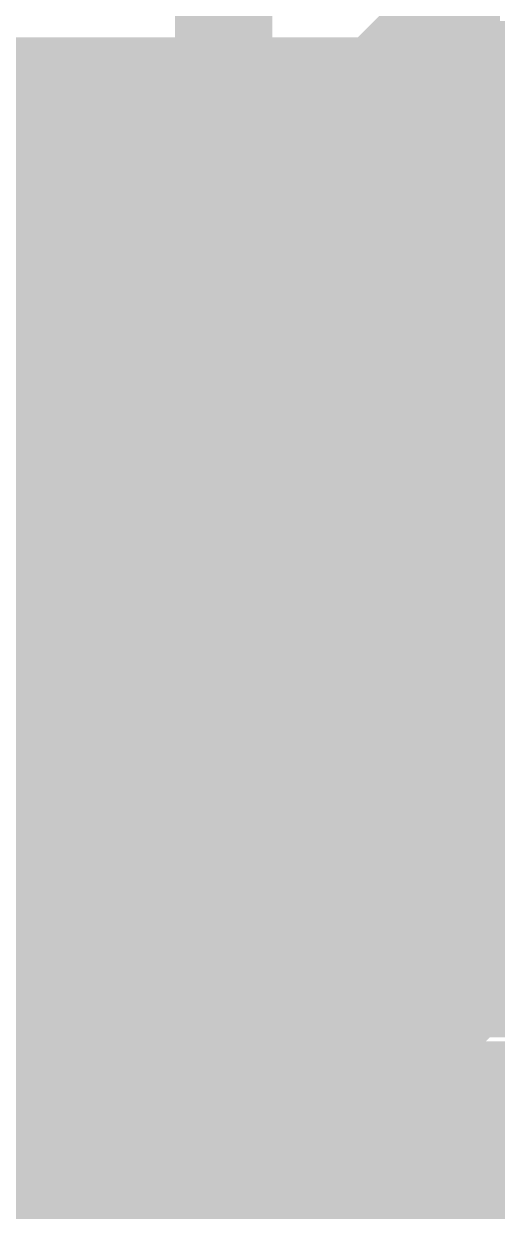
# Model space of a CAD drawing. Extents: x -5 to 208, y -5 to 206.
# Drawn here: x 83.21 to 89.04, y 2.68 to 17.31 of the extents above; entities that cross this region are included whole.
import ezdxf

# ---------------------------------------------------------------- set-up
doc = ezdxf.new("R2010")
doc.units = 0
doc.header["$MEASUREMENT"] = 0
doc.layers.get('0').update_dxf_attribs({"linetype": 'CONTINUOUS'})
for name, color, linetype in [('22-301-0_BOT', 7, 'CONTINUOUS'), ('22-301-0_DRD', 7, 'CONTINUOUS'), ('22-301-0_IN1', 1, 'CONTINUOUS'), ('22-301-0_IN2', 4, 'CONTINUOUS'), ('22-301-0_SMB', 3, 'CONTINUOUS'), ('22-301-0_SMT', 5, 'CONTINUOUS'), ('22-301-0_SPT', 10, 'CONTINUOUS'), ('22-301-0_SST', 14, 'CONTINUOUS'), ('22-301-0_TOP', 9, 'CONTINUOUS'), ('THRUHOLE_TAP', 13, 'CONTINUOUS')]:
    doc.layers.add(name, color=color, linetype=linetype)

# ---------------------------------------------------------------- blocks, each defined once
blk = doc.blocks.new('ROUND_22')
at = {"const_width": 3.50012}
blk.add_lwpolyline([(-1.75006, 0, 1), (1.75006, 0, 1)], format="xyb", close=True, dxfattribs=at)
blk = doc.blocks.new('ROUND_11')
at = {"const_width": 0.65024}
blk.add_lwpolyline([(-0.32512, 0, 1), (0.32512, 0, 1)], format="xyb", close=True, dxfattribs=at)
blk = doc.blocks.new('ROUND_66')
at = {"const_width": 0.35052}
blk.add_lwpolyline([(-0.17526, 0, 1), (0.17526, 0, 1)], format="xyb", close=True, dxfattribs=at)
blk = doc.blocks.new('ROUND_68')
at = {"const_width": 0.35052}
blk.add_lwpolyline([(-0.17526, 0, 1), (0.17526, 0, 1)], format="xyb", close=True, dxfattribs=at)
blk = doc.blocks.new('RECTANGLE_15')
blk.add_solid([(1.0795, 1.3716), (1.0795, -1.3716), (-1.0795, 1.3716), (-1.0795, -1.3716)])
blk = doc.blocks.new('ROUND_73')
at = {"const_width": 0.10033}
blk.add_lwpolyline([(-0.050164, 0, 1), (0.050164, 0, 1)], format="xyb", close=True, dxfattribs=at)
blk = doc.blocks.new('ROUND_78')
at = {"const_width": 0.40005}
blk.add_lwpolyline([(-0.200024, 0, 1), (0.200024, 0, 1)], format="xyb", close=True, dxfattribs=at)

msp = doc.modelspace()

# ---------------------------------------------------------------- linework, layer by layer
at = {"layer": '22-301-0_BOT', "const_width": 0.254}
for points in [[(89.535, 17.018), (78.232, 17.018), (73.406, 12.192), (73.406, 2.286)], [(83.2358, 17.018), (83.2358, 2.286)], [(83.4644, 17.018), (83.4644, 2.286)], [(83.693, 17.018), (83.693, 2.286)], [(83.9216, 17.018), (83.9216, 2.286)], [(84.1502, 17.018), (84.1502, 2.286)], [(84.3788, 17.018), (84.3788, 2.286)], [(84.6074, 17.018), (84.6074, 2.286)], [(84.836, 17.018), (84.836, 2.286)], [(85.0646, 17.018), (85.0646, 2.286)], [(85.2932, 17.018), (85.2932, 2.286)], [(85.5218, 17.018), (85.5218, 2.286)], [(85.7504, 17.018), (85.7504, 2.286)], [(85.979, 17.018), (85.979, 2.286)], [(86.2076, 17.018), (86.2076, 2.286)], [(86.4362, 17.018), (86.4362, 2.4892)], [(86.6648, 17.018), (86.6648, 2.7178)], [(86.8934, 17.018), (86.8934, 6.82752)], [(87.122, 17.018), (87.122, 6.97992)], [(87.3506, 17.018), (87.3506, 7.02818)], [(87.5792, 17.018), (87.5792, 6.9977)], [(87.8078, 17.018), (87.8078, 6.87578)], [(88.0364, 17.018), (88.0364, 6.51002)], [(88.265, 17.018), (88.265, 4.318)], [(88.4936, 17.018), (88.4936, 4.5466)], [(88.7222, 17.018), (88.7222, 4.7752)], [(88.9508, 17.018), (88.9508, 4.953)], [(96.139, 16.9164), (78.1304, 16.9164)], [(96.139, 16.6878), (77.9018, 16.6878)], [(96.139, 16.4592), (77.6732, 16.4592)], [(96.139, 16.2306), (77.4446, 16.2306)], [(96.139, 16.002), (77.216, 16.002)], [(96.139, 15.7734), (76.9874, 15.7734)], [(96.139, 15.5448), (76.7588, 15.5448)], [(96.139, 15.3162), (76.5302, 15.3162)], [(96.139, 15.0876), (76.3016, 15.0876)], [(96.139, 14.859), (76.073, 14.859)], [(96.139, 14.6304), (75.8444, 14.6304)], [(96.139, 14.4018), (75.6158, 14.4018)], [(96.139, 14.1732), (75.3872, 14.1732)], [(96.139, 13.9446), (75.1586, 13.9446)], [(96.139, 13.716), (74.93, 13.716)], [(96.139, 13.4874), (74.7014, 13.4874)], [(96.139, 13.2588), (74.4728, 13.2588)], [(96.139, 13.0302), (74.2442, 13.0302)], [(96.139, 12.8016), (74.0156, 12.8016)], [(96.139, 12.573), (73.787, 12.573)], [(96.139, 12.3444), (73.5584, 12.3444)], [(96.139, 12.1158), (73.406, 12.1158)], [(96.139, 11.8872), (73.406, 11.8872)], [(96.139, 11.6586), (73.406, 11.6586)], [(96.139, 11.43), (73.406, 11.43)], [(96.139, 11.2014), (73.406, 11.2014)], [(96.139, 10.9728), (73.406, 10.9728)], [(96.139, 10.7442), (73.406, 10.7442)], [(96.139, 10.5156), (73.406, 10.5156)], [(96.139, 10.287), (73.406, 10.287)], [(90.38336, 10.0584), (73.406, 10.0584)], [(90.19794, 9.8298), (73.406, 9.8298)], [(90.12936, 9.6012), (73.406, 9.6012)], [(90.14206, 9.3726), (73.406, 9.3726)], [(90.24112, 9.144), (73.406, 9.144)], [(90.50274, 8.9154), (73.406, 8.9154)], [(96.139, 8.6868), (73.406, 8.6868)], [(96.139, 8.4582), (73.406, 8.4582)], [(96.139, 8.2296), (73.406, 8.2296)], [(96.139, 8.001), (73.406, 8.001)], [(96.139, 7.7724), (73.406, 7.7724)], [(96.139, 7.5438), (73.406, 7.5438)], [(96.139, 7.3152), (73.406, 7.3152)], [(96.139, 7.0866), (73.406, 7.0866)], [(86.92388, 6.858), (73.406, 6.858)], [(96.139, 6.858), (87.82812, 6.858)], [(86.75624, 6.6294), (73.406, 6.6294)], [(96.139, 6.6294), (87.99576, 6.6294)], [(86.69782, 6.4008), (73.406, 6.4008)], [(96.139, 6.4008), (88.05418, 6.4008)], [(86.71814, 6.1722), (73.406, 6.1722)], [(96.139, 6.1722), (88.03132, 6.1722)], [(88.0364, 6.18744), (88.0364, 4.0894)], [(86.8299, 5.9436), (73.406, 5.9436)], [(96.139, 5.9436), (87.91956, 5.9436)], [(86.8934, 5.86994), (86.8934, 2.9464)], [(87.8078, 5.82422), (87.8078, 3.8608)], [(87.13216, 5.715), (73.406, 5.715)], [(87.122, 5.72008), (87.122, 3.175)], [(87.3506, 5.66928), (87.3506, 3.4036)], [(87.5792, 5.69976), (87.5792, 3.6322)], [(96.139, 5.715), (87.6173, 5.715)], [(96.139, 5.4864), (73.406, 5.4864)], [(96.139, 5.2578), (73.406, 5.2578)], [(96.139, 5.0292), (73.406, 5.0292)], [(88.9, 4.953), (86.233, 2.286)], [(96.139, 4.953), (88.9, 4.953)], [(88.7476, 4.8006), (73.406, 4.8006)], [(88.519, 4.572), (73.406, 4.572)], [(88.2904, 4.3434), (73.406, 4.3434)], [(88.0618, 4.1148), (73.406, 4.1148)], [(87.8332, 3.8862), (73.406, 3.8862)], [(87.6046, 3.6576), (73.406, 3.6576)], [(87.376, 3.429), (73.406, 3.429)], [(87.1474, 3.2004), (73.406, 3.2004)], [(86.9188, 2.9718), (73.406, 2.9718)], [(86.6902, 2.7432), (73.406, 2.7432)]]:
    msp.add_lwpolyline(points, dxfattribs=at)
for points in [[(87.376, 7.03072, 0.4142136), (86.69528, 6.35)], [(88.05672, 6.35, 0.4142136), (87.376, 7.03072)], [(86.69528, 6.35, 0.4142136), (87.376, 5.66928)], [(87.376, 5.66928, 0.4142136), (88.05672, 6.35)]]:
    msp.add_lwpolyline(points, format="xyb", dxfattribs=at)
at = {"layer": '22-301-0_DRD', "const_width": 0.254}
for points in [[(87.63, 14.605), (87.63, 13.335)], [(88.265, 13.97), (86.995, 13.97)], [(85.09, 12.065), (85.09, 10.795)], [(87.63, 12.065), (87.63, 10.795)], [(83.185, 11.43), (81.915, 11.43)], [(85.725, 11.43), (84.455, 11.43)], [(88.265, 11.43), (86.995, 11.43)], [(85.09, 9.525), (85.09, 8.255)], [(83.185, 8.89), (81.915, 8.89)], [(85.725, 8.89), (84.455, 8.89)], [(87.122, 6.985), (86.741, 6.604)], [(87.122, 6.985), (86.741, 6.604)], [(87.63, 6.985), (87.122, 6.985)], [(87.63, 6.985), (87.122, 6.985)], [(88.011, 6.604), (87.63, 6.985)], [(88.011, 6.604), (87.63, 6.985)], [(86.741, 6.604), (86.741, 6.096)], [(86.741, 6.604), (86.741, 6.096)], [(88.011, 6.096), (88.011, 6.604)], [(88.011, 6.096), (88.011, 6.604)], [(83.185, 6.35), (81.915, 6.35)], [(86.741, 6.096), (87.122, 5.715)], [(86.741, 6.096), (87.122, 5.715)], [(87.63, 5.715), (88.011, 6.096)], [(87.63, 5.715), (88.011, 6.096)], [(87.122, 5.715), (87.63, 5.715)], [(87.122, 5.715), (87.63, 5.715)]]:
    msp.add_lwpolyline(points, dxfattribs=at)
at = {"layer": '22-301-0_IN1', "const_width": 0.254}
for points in [[(88.773, 16.256), (88.773, -4.445), (64.643, -4.445)], [(88.773, 16.129), (67.564, 16.129)], [(88.773, 16.256), (77.724, 16.256)], [(83.1596, 16.256), (83.1596, 12.19708)], [(83.3882, 16.256), (83.3882, 11.93546)], [(83.6168, 16.256), (83.6168, 1.14808)], [(83.8454, 16.256), (83.8454, 1.18618)], [(84.074, 16.256), (84.074, 1.1938)], [(84.3026, 16.256), (84.3026, 12.01166)], [(84.5312, 16.256), (84.5312, 12.23518)], [(84.7598, 16.256), (84.7598, 12.35202)], [(84.9884, 16.256), (84.9884, 12.40282)], [(85.217, 16.256), (85.217, 12.40028)], [(85.4456, 16.256), (85.4456, 12.34186)], [(85.6742, 16.256), (85.6742, 12.21486)], [(85.9028, 16.256), (85.9028, 11.9761)], [(86.1314, 16.256), (86.1314, -4.445)], [(86.36, 16.256), (86.36, -4.445)], [(86.5886, 16.256), (86.5886, -4.445)], [(86.8172, 16.256), (86.8172, 14.5161)], [(87.0458, 16.256), (87.0458, 14.75486)], [(87.2744, 16.256), (87.2744, 14.88186)], [(87.503, 16.256), (87.503, 14.94028)], [(87.7316, 16.256), (87.7316, 14.94282)], [(87.9602, 16.256), (87.9602, 14.89202)], [(88.1888, 16.256), (88.1888, 14.77518)], [(88.4174, 16.256), (88.4174, 14.55166)], [(88.646, 16.256), (88.646, -4.445)], [(88.773, 15.9004), (67.564, 15.9004)], [(88.773, 15.6718), (67.564, 15.6718)], [(88.773, 15.4432), (67.564, 15.4432)], [(88.773, 15.2146), (67.564, 15.2146)], [(88.773, 14.986), (67.564, 14.986)], [(87.0458, 14.7574), (67.564, 14.7574)], [(88.773, 14.7574), (88.21166, 14.7574)], [(86.82482, 14.5288), (67.7672, 14.5288)], [(88.773, 14.5288), (88.43518, 14.5288)], [(86.70798, 14.3002), (67.9958, 14.3002)], [(88.773, 14.3002), (88.55202, 14.3002)], [(86.65464, 14.0716), (68.2244, 14.0716)], [(88.773, 14.0716), (88.60282, 14.0716)], [(86.65718, 13.843), (68.453, 13.843)], [(88.773, 13.843), (88.60028, 13.843)], [(86.7156, 13.6144), (68.6816, 13.6144)], [(88.773, 13.6144), (88.54186, 13.6144)], [(86.8426, 13.3858), (68.9102, 13.3858)], [(86.8172, 13.4239), (86.8172, 11.9761)], [(88.773, 13.3858), (88.41486, 13.3858)], [(88.4174, 13.3858), (88.4174, 12.01166)], [(87.0839, 13.1572), (69.1388, 13.1572)], [(87.0458, 13.1826), (87.0458, 12.21486)], [(87.2744, 13.0556), (87.2744, 12.34186)], [(87.9602, 13.04798), (87.9602, 12.35202)], [(88.773, 13.1572), (88.1761, 13.1572)], [(88.1888, 13.16482), (88.1888, 12.23518)], [(88.773, 12.9286), (69.3674, 12.9286)], [(87.503, 12.99718), (87.503, 12.40028)], [(87.7316, 12.99464), (87.7316, 12.40282)], [(88.773, 12.7), (69.596, 12.7)], [(88.773, 12.4714), (69.8246, 12.4714)], [(84.5439, 12.2428), (83.0961, 12.2428)], [(87.0839, 12.2428), (85.6361, 12.2428)], [(88.773, 12.2428), (88.1761, 12.2428)], [(84.3026, 12.0142), (83.33486, 12.0142)], [(86.8426, 12.0142), (85.87486, 12.0142)], [(88.773, 12.0142), (88.41486, 12.0142)], [(84.1756, 11.7856), (83.46186, 11.7856)], [(86.7156, 11.7856), (86.00186, 11.7856)], [(88.773, 11.7856), (88.54186, 11.7856)], [(84.11718, 11.557), (83.52028, 11.557)], [(86.65718, 11.557), (86.06028, 11.557)], [(88.773, 11.557), (88.60028, 11.557)], [(84.11464, 11.3284), (83.52282, 11.3284)], [(86.65464, 11.3284), (86.06282, 11.3284)], [(88.773, 11.3284), (88.60282, 11.3284)], [(84.16798, 11.0998), (83.47202, 11.0998)], [(86.70798, 11.0998), (86.01202, 11.0998)], [(88.773, 11.0998), (88.55202, 11.0998)], [(84.28482, 10.8712), (83.35518, 10.8712)], [(83.3882, 10.922), (83.3882, 9.39546)], [(86.82482, 10.8712), (85.89518, 10.8712)], [(85.9028, 10.8839), (85.9028, 9.4361)], [(86.8172, 10.8839), (86.8172, 6.73608)], [(88.773, 10.8712), (88.43518, 10.8712)], [(84.3026, 10.8458), (84.3026, 9.47166)], [(88.4174, 10.8458), (88.4174, -4.445)], [(84.5058, 10.6426), (83.13166, 10.6426)], [(83.1596, 10.66292), (83.1596, 9.65708)], [(84.5312, 10.62482), (84.5312, 9.69518)], [(87.0458, 10.6426), (85.67166, 10.6426)], [(85.6742, 10.6426), (85.6742, 9.67486)], [(87.0458, 10.6426), (87.0458, 6.94436)], [(88.1888, 10.62482), (88.1888, -4.445)], [(88.773, 10.6426), (88.21166, 10.6426)], [(88.773, 10.414), (71.882, 10.414)], [(84.7598, 10.50798), (84.7598, 9.81202)], [(84.9884, 10.45464), (84.9884, 9.86282)], [(85.217, 10.45718), (85.217, 9.86028)], [(85.4456, 10.5156), (85.4456, 9.80186)], [(87.2744, 10.5156), (87.2744, 7.02056)], [(87.503, 10.45718), (87.503, 7.01802)], [(87.7316, 10.45464), (87.7316, 6.92912)], [(87.9602, 10.50798), (87.9602, 6.69798)], [(88.773, 10.1854), (72.1106, 10.1854)], [(88.773, 9.9568), (72.3392, 9.9568)], [(84.582, 9.7282), (83.05546, 9.7282)], [(88.773, 9.7282), (85.59546, 9.7282)], [(84.32292, 9.4996), (83.31708, 9.4996)], [(88.773, 9.4996), (85.85708, 9.4996)], [(84.1883, 9.271), (83.4517, 9.271)], [(88.773, 9.271), (85.9917, 9.271)], [(84.12226, 9.0424), (83.51774, 9.0424)], [(88.773, 9.0424), (86.05774, 9.0424)], [(84.1121, 8.8138), (83.52536, 8.8138)], [(88.773, 8.8138), (86.06536, 8.8138)], [(84.15782, 8.5852), (83.47964, 8.5852)], [(88.773, 8.5852), (86.01964, 8.5852)], [(83.3882, 8.382), (83.3882, 6.85546)], [(84.26704, 8.3566), (83.37042, 8.3566)], [(84.3026, 8.3058), (84.3026, 1.17348)], [(85.9028, 8.3439), (85.9028, -4.445)], [(88.773, 8.3566), (85.91042, 8.3566)], [(83.1596, 8.12292), (83.1596, 7.11708)], [(84.47278, 8.128), (83.16468, 8.128)], [(84.5312, 8.08482), (84.5312, 1.12268)], [(85.6742, 8.1026), (85.6742, 0.15494)], [(88.773, 8.128), (85.70468, 8.128)], [(84.7598, 7.96798), (84.7598, 1.03886)], [(85.4456, 7.9756), (85.4456, 0.51562)], [(88.773, 7.8994), (73.279, 7.8994)], [(84.9884, 7.91464), (84.9884, 0.91948)], [(85.217, 7.91718), (85.217, 0.75184)], [(88.773, 7.6708), (73.279, 7.6708)], [(88.773, 7.4422), (73.279, 7.4422)], [(88.773, 7.2136), (83.01228, 7.2136)], [(87.13216, 6.985), (83.29422, 6.985)], [(88.773, 6.985), (87.6173, 6.985)], [(86.8299, 6.7564), (83.44154, 6.7564)], [(88.773, 6.7564), (87.91956, 6.7564)], [(86.71814, 6.5278), (83.51266, 6.5278)], [(88.773, 6.5278), (88.03132, 6.5278)], [(86.69782, 6.2992), (83.5279, 6.2992)], [(88.773, 6.2992), (88.05418, 6.2992)], [(86.75624, 6.0706), (83.48726, 6.0706)], [(88.773, 6.0706), (87.99576, 6.0706)], [(86.8172, 5.96138), (86.8172, -4.445)], [(87.9602, 6.00202), (87.9602, -4.445)], [(86.92388, 5.842), (83.3882, 5.842)], [(83.3882, 5.842), (83.3882, 1.0795)], [(87.0458, 5.75564), (87.0458, -4.445)], [(87.7316, 5.77088), (87.7316, -4.445)], [(88.773, 5.842), (87.82812, 5.842)], [(83.1596, 5.58292), (83.1596, 0.9779)], [(88.773, 5.6134), (83.19516, 5.6134)], [(87.2744, 5.6769), (87.2744, -4.445)], [(87.503, 5.68198), (87.503, -4.445)], [(88.773, 5.3848), (82.71764, 5.3848)], [(88.773, 5.1562), (80.71358, 5.1562)], [(88.773, 4.9276), (80.81518, 4.9276)], [(88.773, 4.699), (80.87614, 4.699)], [(88.773, 4.4704), (80.90408, 4.4704)], [(88.773, 4.2418), (80.89646, 4.2418)], [(88.773, 4.0132), (80.85582, 4.0132)], [(88.773, 3.7846), (80.77708, 3.7846)], [(88.773, 3.556), (80.6577, 3.556)], [(88.773, 3.3274), (80.4799, 3.3274)], [(88.773, 3.0988), (80.2132, 3.0988)], [(88.773, 2.8702), (79.70266, 2.8702)], [(88.773, 2.6416), (73.279, 2.6416)]]:
    msp.add_lwpolyline(points, dxfattribs=at)
for points in [[(87.63, 14.95044, 0.4142136), (86.64956, 13.97)], [(88.61044, 13.97, 0.4142136), (87.63, 14.95044)], [(86.64956, 13.97, 0.4142136), (87.63, 12.98956)], [(87.63, 12.98956, 0.4142136), (88.61044, 13.97)], [(83.53044, 11.43, 0.4142136), (82.55, 12.41044)], [(85.09, 12.41044, 0.4142136), (84.10956, 11.43)], [(86.07044, 11.43, 0.4142136), (85.09, 12.41044)], [(87.63, 12.41044, 0.4142136), (86.64956, 11.43)], [(88.61044, 11.43, 0.4142136), (87.63, 12.41044)], [(82.55, 10.44956, 0.4142136), (83.53044, 11.43)], [(84.10956, 11.43, 0.4142136), (85.09, 10.44956)], [(85.09, 10.44956, 0.4142136), (86.07044, 11.43)], [(86.64956, 11.43, 0.4142136), (87.63, 10.44956)], [(87.63, 10.44956, 0.4142136), (88.61044, 11.43)], [(83.53044, 8.89, 0.4142136), (82.55, 9.87044)], [(85.09, 9.87044, 0.4142136), (84.10956, 8.89)], [(86.07044, 8.89, 0.4142136), (85.09, 9.87044)], [(82.55, 7.90956, 0.4142136), (83.53044, 8.89)], [(84.10956, 8.89, 0.4142136), (85.09, 7.90956)], [(85.09, 7.90956, 0.4142136), (86.07044, 8.89)], [(83.53044, 6.35, 0.4142136), (82.55, 7.33044)], [(87.376, 7.03072, 0.4142136), (86.69528, 6.35)], [(88.05672, 6.35, 0.4142136), (87.376, 7.03072)], [(82.55, 5.36956, 0.4142136), (83.53044, 6.35)], [(86.69528, 6.35, 0.4142136), (87.376, 5.66928)], [(87.376, 5.66928, 0.4142136), (88.05672, 6.35)]]:
    msp.add_lwpolyline(points, format="xyb", dxfattribs=at)
at = {"layer": '22-301-0_IN2', "const_width": 0.254}
for points in [[(88.773, 16.256), (88.773, -4.445), (64.643, -4.445)], [(88.773, 16.129), (67.564, 16.129)], [(88.773, 16.256), (77.724, 16.256)], [(83.1596, 16.256), (83.1596, 12.19708)], [(83.3882, 16.256), (83.3882, 11.93546)], [(83.6168, 16.256), (83.6168, 1.14808)], [(83.8454, 16.256), (83.8454, 1.18618)], [(84.074, 16.256), (84.074, 1.1938)], [(84.3026, 16.256), (84.3026, 12.01166)], [(84.5312, 16.256), (84.5312, 12.23518)], [(84.7598, 16.256), (84.7598, 12.35202)], [(84.9884, 16.256), (84.9884, 12.40282)], [(85.217, 16.256), (85.217, 12.40028)], [(85.4456, 16.256), (85.4456, 12.34186)], [(85.6742, 16.256), (85.6742, 12.21486)], [(85.9028, 16.256), (85.9028, 11.9761)], [(86.1314, 16.256), (86.1314, -4.445)], [(86.36, 16.256), (86.36, -4.445)], [(86.5886, 16.256), (86.5886, -4.445)], [(86.8172, 16.256), (86.8172, 14.5161)], [(87.0458, 16.256), (87.0458, 14.75486)], [(87.2744, 16.256), (87.2744, 14.88186)], [(87.503, 16.256), (87.503, 14.94028)], [(87.7316, 16.256), (87.7316, 14.94282)], [(87.9602, 16.256), (87.9602, 14.89202)], [(88.1888, 16.256), (88.1888, 14.77518)], [(88.4174, 16.256), (88.4174, 14.55166)], [(88.646, 16.256), (88.646, -4.445)], [(88.773, 15.9004), (67.564, 15.9004)], [(88.773, 15.6718), (67.564, 15.6718)], [(88.773, 15.4432), (67.564, 15.4432)], [(88.773, 15.2146), (67.564, 15.2146)], [(88.773, 14.986), (67.564, 14.986)], [(87.0458, 14.7574), (67.564, 14.7574)], [(88.773, 14.7574), (88.21166, 14.7574)], [(86.82482, 14.5288), (67.7672, 14.5288)], [(88.773, 14.5288), (88.43518, 14.5288)], [(86.70798, 14.3002), (67.9958, 14.3002)], [(88.773, 14.3002), (88.55202, 14.3002)], [(86.65464, 14.0716), (68.2244, 14.0716)], [(88.773, 14.0716), (88.60282, 14.0716)], [(86.65718, 13.843), (68.453, 13.843)], [(88.773, 13.843), (88.60028, 13.843)], [(86.7156, 13.6144), (68.6816, 13.6144)], [(88.773, 13.6144), (88.54186, 13.6144)], [(86.8426, 13.3858), (68.9102, 13.3858)], [(86.8172, 13.4239), (86.8172, 11.9761)], [(88.773, 13.3858), (88.41486, 13.3858)], [(88.4174, 13.3858), (88.4174, 12.01166)], [(87.0839, 13.1572), (69.1388, 13.1572)], [(87.0458, 13.1826), (87.0458, 12.21486)], [(87.2744, 13.0556), (87.2744, 12.34186)], [(87.9602, 13.04798), (87.9602, 12.35202)], [(88.773, 13.1572), (88.1761, 13.1572)], [(88.1888, 13.16482), (88.1888, 12.23518)], [(88.773, 12.9286), (69.3674, 12.9286)], [(87.503, 12.99718), (87.503, 12.40028)], [(87.7316, 12.99464), (87.7316, 12.40282)], [(88.773, 12.7), (69.596, 12.7)], [(88.773, 12.4714), (69.8246, 12.4714)], [(84.5439, 12.2428), (83.0961, 12.2428)], [(87.0839, 12.2428), (85.6361, 12.2428)], [(88.773, 12.2428), (88.1761, 12.2428)], [(84.3026, 12.0142), (83.33486, 12.0142)], [(86.8426, 12.0142), (85.87486, 12.0142)], [(88.773, 12.0142), (88.41486, 12.0142)], [(84.1756, 11.7856), (83.46186, 11.7856)], [(86.7156, 11.7856), (86.00186, 11.7856)], [(88.773, 11.7856), (88.54186, 11.7856)], [(84.11718, 11.557), (83.52028, 11.557)], [(86.65718, 11.557), (86.06028, 11.557)], [(88.773, 11.557), (88.60028, 11.557)], [(84.11464, 11.3284), (83.52282, 11.3284)], [(86.65464, 11.3284), (86.06282, 11.3284)], [(88.773, 11.3284), (88.60282, 11.3284)], [(84.16798, 11.0998), (83.47202, 11.0998)], [(86.70798, 11.0998), (86.01202, 11.0998)], [(88.773, 11.0998), (88.55202, 11.0998)], [(84.28482, 10.8712), (83.35518, 10.8712)], [(83.3882, 10.922), (83.3882, 9.39546)], [(86.82482, 10.8712), (85.89518, 10.8712)], [(85.9028, 10.8839), (85.9028, 9.4361)], [(86.8172, 10.8839), (86.8172, 6.73608)], [(88.773, 10.8712), (88.43518, 10.8712)], [(84.3026, 10.8458), (84.3026, 9.47166)], [(88.4174, 10.8458), (88.4174, -4.445)], [(84.5058, 10.6426), (83.13166, 10.6426)], [(83.1596, 10.66292), (83.1596, 9.65708)], [(84.5312, 10.62482), (84.5312, 9.69518)], [(87.0458, 10.6426), (85.67166, 10.6426)], [(85.6742, 10.6426), (85.6742, 9.67486)], [(87.0458, 10.6426), (87.0458, 6.94436)], [(88.1888, 10.62482), (88.1888, -4.445)], [(88.773, 10.6426), (88.21166, 10.6426)], [(88.773, 10.414), (71.882, 10.414)], [(84.7598, 10.50798), (84.7598, 9.81202)], [(84.9884, 10.45464), (84.9884, 9.86282)], [(85.217, 10.45718), (85.217, 9.86028)], [(85.4456, 10.5156), (85.4456, 9.80186)], [(87.2744, 10.5156), (87.2744, 7.02056)], [(87.503, 10.45718), (87.503, 7.01802)], [(87.7316, 10.45464), (87.7316, 6.92912)], [(87.9602, 10.50798), (87.9602, 6.69798)], [(88.773, 10.1854), (72.1106, 10.1854)], [(88.773, 9.9568), (72.3392, 9.9568)], [(84.582, 9.7282), (83.05546, 9.7282)], [(88.773, 9.7282), (85.59546, 9.7282)], [(84.32292, 9.4996), (83.31708, 9.4996)], [(88.773, 9.4996), (85.85708, 9.4996)], [(84.1883, 9.271), (83.4517, 9.271)], [(88.773, 9.271), (85.9917, 9.271)], [(84.12226, 9.0424), (83.51774, 9.0424)], [(88.773, 9.0424), (86.05774, 9.0424)], [(84.1121, 8.8138), (83.52536, 8.8138)], [(88.773, 8.8138), (86.06536, 8.8138)], [(84.15782, 8.5852), (83.47964, 8.5852)], [(88.773, 8.5852), (86.01964, 8.5852)], [(83.3882, 8.382), (83.3882, 6.85546)], [(84.26704, 8.3566), (83.37042, 8.3566)], [(84.3026, 8.3058), (84.3026, 1.17348)], [(85.9028, 8.3439), (85.9028, -4.445)], [(88.773, 8.3566), (85.91042, 8.3566)], [(83.1596, 8.12292), (83.1596, 7.11708)], [(84.47278, 8.128), (83.16468, 8.128)], [(84.5312, 8.08482), (84.5312, 1.12268)], [(85.6742, 8.1026), (85.6742, 0.15494)], [(88.773, 8.128), (85.70468, 8.128)], [(84.7598, 7.96798), (84.7598, 1.03886)], [(85.4456, 7.9756), (85.4456, 0.51562)], [(88.773, 7.8994), (73.38568, 7.8994)], [(84.9884, 7.91464), (84.9884, 0.91948)], [(85.217, 7.91718), (85.217, 0.75184)], [(88.773, 7.6708), (73.3806, 7.6708)], [(88.773, 7.4422), (73.37806, 7.4422)], [(88.773, 7.2136), (83.01228, 7.2136)], [(87.13216, 6.985), (83.29422, 6.985)], [(88.773, 6.985), (87.6173, 6.985)], [(86.8299, 6.7564), (83.44154, 6.7564)], [(88.773, 6.7564), (87.91956, 6.7564)], [(86.71814, 6.5278), (83.51266, 6.5278)], [(88.773, 6.5278), (88.03132, 6.5278)], [(86.69782, 6.2992), (83.5279, 6.2992)], [(88.773, 6.2992), (88.05418, 6.2992)], [(86.75624, 6.0706), (83.48726, 6.0706)], [(88.773, 6.0706), (87.99576, 6.0706)], [(86.8172, 5.96138), (86.8172, -4.445)], [(87.9602, 6.00202), (87.9602, -4.445)], [(86.92388, 5.842), (83.3882, 5.842)], [(83.3882, 5.842), (83.3882, 1.0795)], [(87.0458, 5.75564), (87.0458, -4.445)], [(87.7316, 5.77088), (87.7316, -4.445)], [(88.773, 5.842), (87.82812, 5.842)], [(83.1596, 5.58292), (83.1596, 0.9779)], [(88.773, 5.6134), (83.19516, 5.6134)], [(87.2744, 5.6769), (87.2744, -4.445)], [(87.503, 5.68198), (87.503, -4.445)], [(88.773, 5.3848), (82.71764, 5.3848)], [(88.773, 5.1562), (80.71358, 5.1562)], [(88.773, 4.9276), (80.81518, 4.9276)], [(88.773, 4.699), (80.87614, 4.699)], [(88.773, 4.4704), (80.90408, 4.4704)], [(88.773, 4.2418), (80.89646, 4.2418)], [(88.773, 4.0132), (80.85582, 4.0132)], [(88.773, 3.7846), (80.77708, 3.7846)], [(88.773, 3.556), (80.6577, 3.556)], [(88.773, 3.3274), (80.4799, 3.3274)], [(88.773, 3.0988), (80.2132, 3.0988)], [(88.773, 2.8702), (79.70266, 2.8702)], [(88.773, 2.6416), (73.28408, 2.6416)]]:
    msp.add_lwpolyline(points, dxfattribs=at)
for points in [[(87.63, 14.95044, 0.4142136), (86.64956, 13.97)], [(88.61044, 13.97, 0.4142136), (87.63, 14.95044)], [(86.64956, 13.97, 0.4142136), (87.63, 12.98956)], [(87.63, 12.98956, 0.4142136), (88.61044, 13.97)], [(83.53044, 11.43, 0.4142136), (82.55, 12.41044)], [(85.09, 12.41044, 0.4142136), (84.10956, 11.43)], [(86.07044, 11.43, 0.4142136), (85.09, 12.41044)], [(87.63, 12.41044, 0.4142136), (86.64956, 11.43)], [(88.61044, 11.43, 0.4142136), (87.63, 12.41044)], [(82.55, 10.44956, 0.4142136), (83.53044, 11.43)], [(84.10956, 11.43, 0.4142136), (85.09, 10.44956)], [(85.09, 10.44956, 0.4142136), (86.07044, 11.43)], [(86.64956, 11.43, 0.4142136), (87.63, 10.44956)], [(87.63, 10.44956, 0.4142136), (88.61044, 11.43)], [(83.53044, 8.89, 0.4142136), (82.55, 9.87044)], [(85.09, 9.87044, 0.4142136), (84.10956, 8.89)], [(86.07044, 8.89, 0.4142136), (85.09, 9.87044)], [(82.55, 7.90956, 0.4142136), (83.53044, 8.89)], [(84.10956, 8.89, 0.4142136), (85.09, 7.90956)], [(85.09, 7.90956, 0.4142136), (86.07044, 8.89)], [(83.53044, 6.35, 0.4142136), (82.55, 7.33044)], [(87.376, 7.03072, 0.4142136), (86.69528, 6.35)], [(88.05672, 6.35, 0.4142136), (87.376, 7.03072)], [(82.55, 5.36956, 0.4142136), (83.53044, 6.35)], [(86.69528, 6.35, 0.4142136), (87.376, 5.66928)], [(87.376, 5.66928, 0.4142136), (88.05672, 6.35)]]:
    msp.add_lwpolyline(points, format="xyb", dxfattribs=at)
at = {"layer": '22-301-0_SMB', "const_width": 2.54}
msp.add_lwpolyline([(92.71, 28.194), (92.71, 16.256), (81.026, 4.572), (75.184, 4.572)], dxfattribs=at)
at = {"layer": '22-301-0_SST'}
for points, const_width in [([(85.17128, 32.44088), (85.17128, 13.44168)], 0.20066), ([(85.33892, 32.44088), (85.33892, 13.44168)], 0.20066), ([(85.51926, 32.44088), (85.51926, 13.44168)], 0.20066), ([(85.69706, 32.44088), (85.69706, 13.44168)], 0.20066), ([(85.8774, 32.44088), (85.8774, 13.44168)], 0.20066), ([(86.05774, 32.44088), (86.05774, 13.44168)], 0.20066), ([(86.1695, 31.44012), (86.1695, 14.4399)], 0.20066), ([(86.1695, 17.38376), (85.17128, 17.38376)], 0.20066), ([(86.1695, 17.20596), (85.17128, 17.20596)], 0.20066), ([(86.1695, 17.02562), (85.17128, 17.02562)], 0.20066), ([(86.1695, 16.84528), (85.17128, 16.84528)], 0.20066), ([(86.1695, 16.66494), (85.17128, 16.66494)], 0.20066), ([(86.1695, 16.48714), (85.17128, 16.48714)], 0.20066), ([(86.1695, 16.3068), (85.17128, 16.3068)], 0.20066), ([(86.1695, 16.12646), (85.17128, 16.12646)], 0.20066), ([(86.1695, 15.94612), (85.17128, 15.94612)], 0.20066), ([(86.1695, 15.76578), (85.17128, 15.76578)], 0.20066), ([(86.1695, 15.58798), (85.17128, 15.58798)], 0.20066), ([(86.1695, 15.40764), (85.17128, 15.40764)], 0.20066), ([(86.1695, 15.2273), (85.17128, 15.2273)], 0.20066), ([(86.1695, 15.04696), (85.17128, 15.04696)], 0.20066), ([(86.1695, 14.86662), (85.17128, 14.86662)], 0.20066), ([(86.1695, 14.68882), (85.17128, 14.68882)], 0.20066), ([(86.1695, 14.50848), (85.17128, 14.50848)], 0.20066), ([(95.16872, 14.4399), (86.1695, 14.4399)], 0.20066), ([(86.23808, 14.4399), (86.23808, 13.44168)], 0.20066), ([(86.41842, 14.4399), (86.41842, 13.44168)], 0.20066), ([(86.59622, 14.4399), (86.59622, 13.44168)], 0.20066), ([(86.77656, 14.4399), (86.77656, 13.44168)], 0.20066), ([(86.9569, 14.4399), (86.9569, 13.44168)], 0.20066), ([(87.13724, 14.4399), (87.13724, 13.44168)], 0.20066), ([(87.31758, 14.4399), (87.31758, 13.44168)], 0.20066), ([(87.49538, 14.4399), (87.49538, 13.44168)], 0.20066), ([(87.67572, 14.4399), (87.67572, 13.44168)], 0.20066), ([(87.85606, 14.4399), (87.85606, 13.44168)], 0.20066), ([(88.0364, 14.4399), (88.0364, 13.44168)], 0.20066), ([(88.21674, 14.4399), (88.21674, 13.44168)], 0.20066), ([(88.39454, 14.4399), (88.39454, 13.44168)], 0.20066), ([(88.57488, 14.4399), (88.57488, 13.44168)], 0.20066), ([(88.75522, 14.4399), (88.75522, 13.44168)], 0.20066), ([(88.93556, 14.4399), (88.93556, 13.44168)], 0.20066), ([(89.11336, 14.4399), (89.11336, 13.44168)], 0.20066), ([(95.16872, 14.32814), (85.17128, 14.32814)], 0.20066), ([(95.16872, 14.1478), (85.17128, 14.1478)], 0.20066), ([(95.16872, 13.96746), (85.17128, 13.96746)], 0.20066), ([(95.16872, 13.78966), (85.17128, 13.78966)], 0.20066), ([(95.16872, 13.60932), (85.17128, 13.60932)], 0.20066), ([(95.16872, 13.44168), (85.17128, 13.44168)], 0.20066), ([(93.63456, 8.34644), (89.281, 8.34898), (87.6427, 8.34898), (87.6427, 4.35102), (94.7674, 4.3434), (95.2246, 4.8006), (95.2246, 8.001), (94.7928, 8.3566), (93.63456, 8.34644)], 0.1524), ([(86.8934, 7.00278), (86.8934, 7.47776)], 0.1524), ([(85.8774, 7.24154), (86.8934, 7.24154)], 0.1524), ([(86.8934, 6.16458), (86.55304, 6.16458), (85.8774, 6.40334), (86.55304, 6.63956), (86.8934, 6.63956)], 0.1524), ([(86.72322, 5.32638), (86.8934, 5.38734), (86.8934, 5.74294), (86.72322, 5.80136), (86.55304, 5.80136), (86.3854, 5.74294), (86.3854, 5.38734), (86.21522, 5.32638), (86.04504, 5.32638), (85.8774, 5.38734), (85.8774, 5.74294), (86.04504, 5.80136)], 0.1524), ([(85.8774, 4.60756), (85.8774, 4.84378)], 0.1524), ([(85.8774, 4.72694), (86.8934, 4.72694), (86.72322, 4.84378)], 0.1524)]:
    msp.add_lwpolyline(points, dxfattribs=dict(at, const_width=const_width))
at = {"layer": '22-301-0_TOP', "const_width": 0.254}
for points in [[(90.043, 19.685), (87.376, 17.018), (73.406, 17.018), (73.406, 3.81)], [(88.9508, 18.5928), (88.9508, 10.7188)], [(88.7222, 18.3642), (88.7222, 10.4902)], [(88.4936, 18.1356), (88.4936, 10.2616)], [(88.265, 17.907), (88.265, 10.033)], [(88.0364, 17.6784), (88.0364, 9.8044)], [(87.8078, 17.4498), (87.8078, 9.5758)], [(87.5792, 17.2212), (87.5792, 9.3472)], [(96.139, 17.2212), (87.5792, 17.2212)], [(96.139, 16.9926), (73.406, 16.9926)], [(83.2358, 17.018), (83.2358, 5.0038)], [(83.4644, 17.018), (83.4644, 5.2324)], [(83.693, 17.018), (83.693, 5.461)], [(83.9216, 17.018), (83.9216, 5.6896)], [(84.1502, 17.018), (84.1502, 5.9182)], [(84.3788, 17.018), (84.3788, 6.1468)], [(84.6074, 17.018), (84.6074, 6.3754)], [(84.836, 17.018), (84.836, 6.604)], [(85.0646, 17.018), (85.0646, 6.8326)], [(85.2932, 17.018), (85.2932, 7.0612)], [(85.5218, 17.018), (85.5218, 7.2898)], [(85.7504, 17.018), (85.7504, 7.5184)], [(85.979, 17.018), (85.979, 7.747)], [(86.2076, 17.018), (86.2076, 7.9756)], [(86.4362, 17.018), (86.4362, 8.2042)], [(86.6648, 17.018), (86.6648, 8.4328)], [(86.8934, 17.018), (86.8934, 8.6614)], [(87.122, 17.018), (87.122, 8.89)], [(87.3506, 17.018), (87.3506, 9.1186)], [(96.139, 16.764), (73.406, 16.764)], [(96.139, 16.5354), (73.406, 16.5354)], [(96.139, 16.3068), (73.406, 16.3068)], [(96.139, 16.0782), (73.406, 16.0782)], [(96.139, 15.8496), (73.406, 15.8496)], [(96.139, 15.621), (73.406, 15.621)], [(96.139, 15.3924), (73.406, 15.3924)], [(96.139, 15.1638), (73.406, 15.1638)], [(96.139, 14.9352), (73.406, 14.9352)], [(96.139, 14.7066), (73.406, 14.7066)], [(96.139, 14.478), (73.406, 14.478)], [(96.139, 14.2494), (73.406, 14.2494)], [(96.139, 14.0208), (73.406, 14.0208)], [(96.139, 13.7922), (73.406, 13.7922)], [(96.139, 13.5636), (73.406, 13.5636)], [(96.139, 13.335), (73.406, 13.335)], [(96.139, 13.1064), (73.406, 13.1064)], [(96.139, 12.8778), (73.406, 12.8778)], [(96.139, 12.6492), (73.406, 12.6492)], [(96.139, 12.4206), (73.406, 12.4206)], [(96.139, 12.192), (73.406, 12.192)], [(96.139, 11.9634), (73.406, 11.9634)], [(96.139, 11.7348), (73.406, 11.7348)], [(96.139, 11.5062), (73.406, 11.5062)], [(96.139, 11.2776), (73.406, 11.2776)], [(89.408, 11.176), (81.28, 3.048)], [(89.281, 11.049), (73.406, 11.049)], [(89.0524, 10.8204), (73.406, 10.8204)], [(88.8238, 10.5918), (73.406, 10.5918)], [(89.662, 10.541), (81.661, 2.54)], [(88.5952, 10.3632), (73.406, 10.3632)], [(88.3666, 10.1346), (73.406, 10.1346)], [(88.138, 9.906), (73.406, 9.906)], [(88.9762, 9.8552), (88.9762, 8.0518)], [(91.2622, 9.9568), (89.0778, 9.9568)], [(87.9094, 9.6774), (73.406, 9.6774)], [(91.2622, 9.7282), (88.8492, 9.7282)], [(88.7476, 9.6266), (88.7476, 8.0518)], [(87.6808, 9.4488), (73.406, 9.4488)], [(88.519, 9.398), (88.519, 8.0518)], [(91.2622, 9.4996), (88.6206, 9.4996)], [(91.2622, 9.271), (88.392, 9.271)], [(87.4522, 9.2202), (73.406, 9.2202)], [(88.2904, 9.1694), (88.2904, 8.0518)], [(87.2236, 8.9916), (73.406, 8.9916)], [(91.2622, 9.0424), (88.1634, 9.0424)], [(91.2622, 8.8138), (87.9348, 8.8138)], [(88.0618, 8.9408), (88.0618, 8.0518)], [(86.995, 8.763), (73.406, 8.763)], [(87.8332, 8.7122), (87.8332, -4.445)], [(86.7664, 8.5344), (73.406, 8.5344)], [(92.7735, 8.5852), (87.7062, 8.5852)], [(87.6046, 8.4836), (87.6046, -4.445)], [(86.5378, 8.3058), (73.406, 8.3058)], [(87.376, 8.255), (87.376, -4.445)], [(92.7735, 8.3566), (87.4776, 8.3566)], [(86.3092, 8.0772), (73.406, 8.0772)], [(92.7735, 8.128), (87.249, 8.128)], [(87.1474, 8.0264), (87.1474, -4.445)], [(90.6399, 8.0518), (87.8205, 8.0518), (87.8205, 4.6482)], [(86.0806, 7.8486), (73.406, 7.8486)], [(86.9188, 7.7978), (86.9188, -4.445)], [(87.8205, 7.8994), (87.0204, 7.8994)], [(87.8205, 7.6708), (86.7918, 7.6708)], [(85.852, 7.62), (73.406, 7.62)], [(86.6902, 7.5692), (86.6902, -4.445)], [(85.6234, 7.3914), (73.406, 7.3914)], [(86.4616, 7.3406), (86.4616, -4.445)], [(87.8205, 7.4422), (86.5632, 7.4422)], [(87.8205, 7.2136), (86.3346, 7.2136)], [(85.3948, 7.1628), (73.406, 7.1628)], [(86.233, 7.112), (86.233, -4.445)], [(85.1662, 6.9342), (73.406, 6.9342)], [(87.8205, 6.985), (86.106, 6.985)], [(87.8205, 6.7564), (85.8774, 6.7564)], [(86.0044, 6.8834), (86.0044, -4.445)], [(84.9376, 6.7056), (73.406, 6.7056)], [(85.7758, 6.6548), (85.7758, -0.10668)], [(84.709, 6.477), (73.406, 6.477)], [(87.8205, 6.5278), (85.6488, 6.5278)], [(85.5472, 6.4262), (85.5472, 0.37846)], [(89.2302, 6.35), (87.376, 6.35)], [(89.2302, 6.35), (87.376, 6.35)], [(87.8205, 6.35), (89.2302, 6.35)], [(84.4804, 6.2484), (73.406, 6.2484)], [(85.3186, 6.1976), (85.3186, 0.65786)], [(87.8205, 6.2992), (85.4202, 6.2992)], [(84.2518, 6.0198), (73.406, 6.0198)], [(87.8205, 6.0706), (85.1916, 6.0706)], [(85.09, 5.969), (85.09, 0.8509)], [(84.0232, 5.7912), (73.406, 5.7912)], [(84.8614, 5.7404), (84.8614, 0.9906)], [(87.8205, 5.842), (84.963, 5.842)], [(87.8205, 5.6134), (84.7344, 5.6134)], [(83.7946, 5.5626), (73.406, 5.5626)], [(84.6328, 5.5118), (84.6328, 1.08966)], [(83.566, 5.334), (73.406, 5.334)], [(87.8205, 5.3848), (84.5058, 5.3848)], [(87.8205, 5.1562), (84.2772, 5.1562)], [(84.4042, 5.2832), (84.4042, 1.15316)], [(83.3374, 5.1054), (73.406, 5.1054)], [(84.1756, 5.0546), (84.1756, 1.18872)], [(83.1088, 4.8768), (73.406, 4.8768)], [(87.8205, 4.9276), (84.0486, 4.9276)], [(83.947, 4.826), (83.947, 1.1938)], [(83.7184, 4.5974), (83.7184, 1.1684)], [(87.8205, 4.699), (83.82, 4.699)], [(90.6399, 4.6482), (87.8205, 4.6482)], [(88.0618, 4.6482), (88.0618, -4.445)], [(88.2904, 4.6482), (88.2904, 0.9525)], [(88.519, 4.6482), (88.519, 1.59766)], [(88.7476, 4.6482), (88.7476, 2.02184)], [(88.9762, 4.6482), (88.9762, 2.3495)], [(92.6846, 4.4704), (83.5914, 4.4704)], [(83.4898, 4.3688), (83.4898, 1.11506)], [(83.2612, 4.1402), (83.2612, 1.0287)], [(92.6846, 4.2418), (83.3628, 4.2418)], [(92.6846, 4.0132), (83.1342, 4.0132)], [(91.4146, 3.7846), (82.9056, 3.7846)], [(90.57894, 3.556), (82.677, 3.556)], [(90.10396, 3.3274), (82.4484, 3.3274)], [(89.74836, 3.0988), (82.2198, 3.0988)], [(89.46388, 2.8702), (81.9912, 2.8702)], [(89.22766, 2.6416), (81.7626, 2.6416)]]:
    msp.add_lwpolyline(points, dxfattribs=at)
msp.add_lwpolyline([(91.9988, 3.83032, 0.4142136), (88.16848, 0)], format="xyb", dxfattribs=at)

# ---------------------------------------------------------------- block references
at = {"layer": '22-301-0_BOT'}
for name, p in [('ROUND_11', (87.63, 13.97)), ('ROUND_11', (85.09, 11.43)), ('ROUND_11', (87.63, 11.43)), ('ROUND_11', (85.09, 8.89)), ('ROUND_66', (87.376, 6.35)), ('ROUND_22', (91.9988, 0))]:
    msp.add_blockref(name, p, dxfattribs=at)
at = {"layer": '22-301-0_IN1'}
for name, p in [('ROUND_11', (87.63, 13.97)), ('ROUND_11', (85.09, 11.43)), ('ROUND_11', (87.63, 11.43)), ('ROUND_11', (85.09, 8.89)), ('ROUND_66', (87.376, 6.35))]:
    msp.add_blockref(name, p, dxfattribs=at)
at = {"layer": '22-301-0_IN2'}
for name, p in [('ROUND_11', (87.63, 13.97)), ('ROUND_11', (85.09, 11.43)), ('ROUND_11', (87.63, 11.43)), ('ROUND_11', (85.09, 8.89)), ('ROUND_68', (87.376, 6.35))]:
    msp.add_blockref(name, p, dxfattribs=at)
at = {"layer": '22-301-0_SMB'}
msp.add_blockref('ROUND_22', (91.9988, 0), dxfattribs=at)
at = {"layer": '22-301-0_SMT'}
for name, p in [('RECTANGLE_15', (89.2302, 6.35)), ('ROUND_22', (91.9988, 0))]:
    msp.add_blockref(name, p, dxfattribs=at)
at = {"layer": '22-301-0_SPT'}
msp.add_blockref('RECTANGLE_15', (89.2302, 6.35), dxfattribs=at)
at = {"layer": '22-301-0_TOP'}
for name, p in [('ROUND_11', (87.63, 13.97)), ('ROUND_11', (85.09, 11.43)), ('ROUND_11', (87.63, 11.43)), ('ROUND_11', (85.09, 8.89)), ('RECTANGLE_15', (89.2302, 6.35)), ('ROUND_66', (87.376, 6.35)), ('ROUND_22', (91.9988, 0))]:
    msp.add_blockref(name, p, dxfattribs=at)
at = {"layer": 'THRUHOLE_TAP'}
for name, p in [('ROUND_78', (87.63, 13.97)), ('ROUND_78', (85.09, 11.43)), ('ROUND_78', (87.63, 11.43)), ('ROUND_78', (85.09, 8.89)), ('ROUND_73', (87.376, 6.35))]:
    msp.add_blockref(name, p, dxfattribs=at)

doc.saveas('drawing.dxf')
